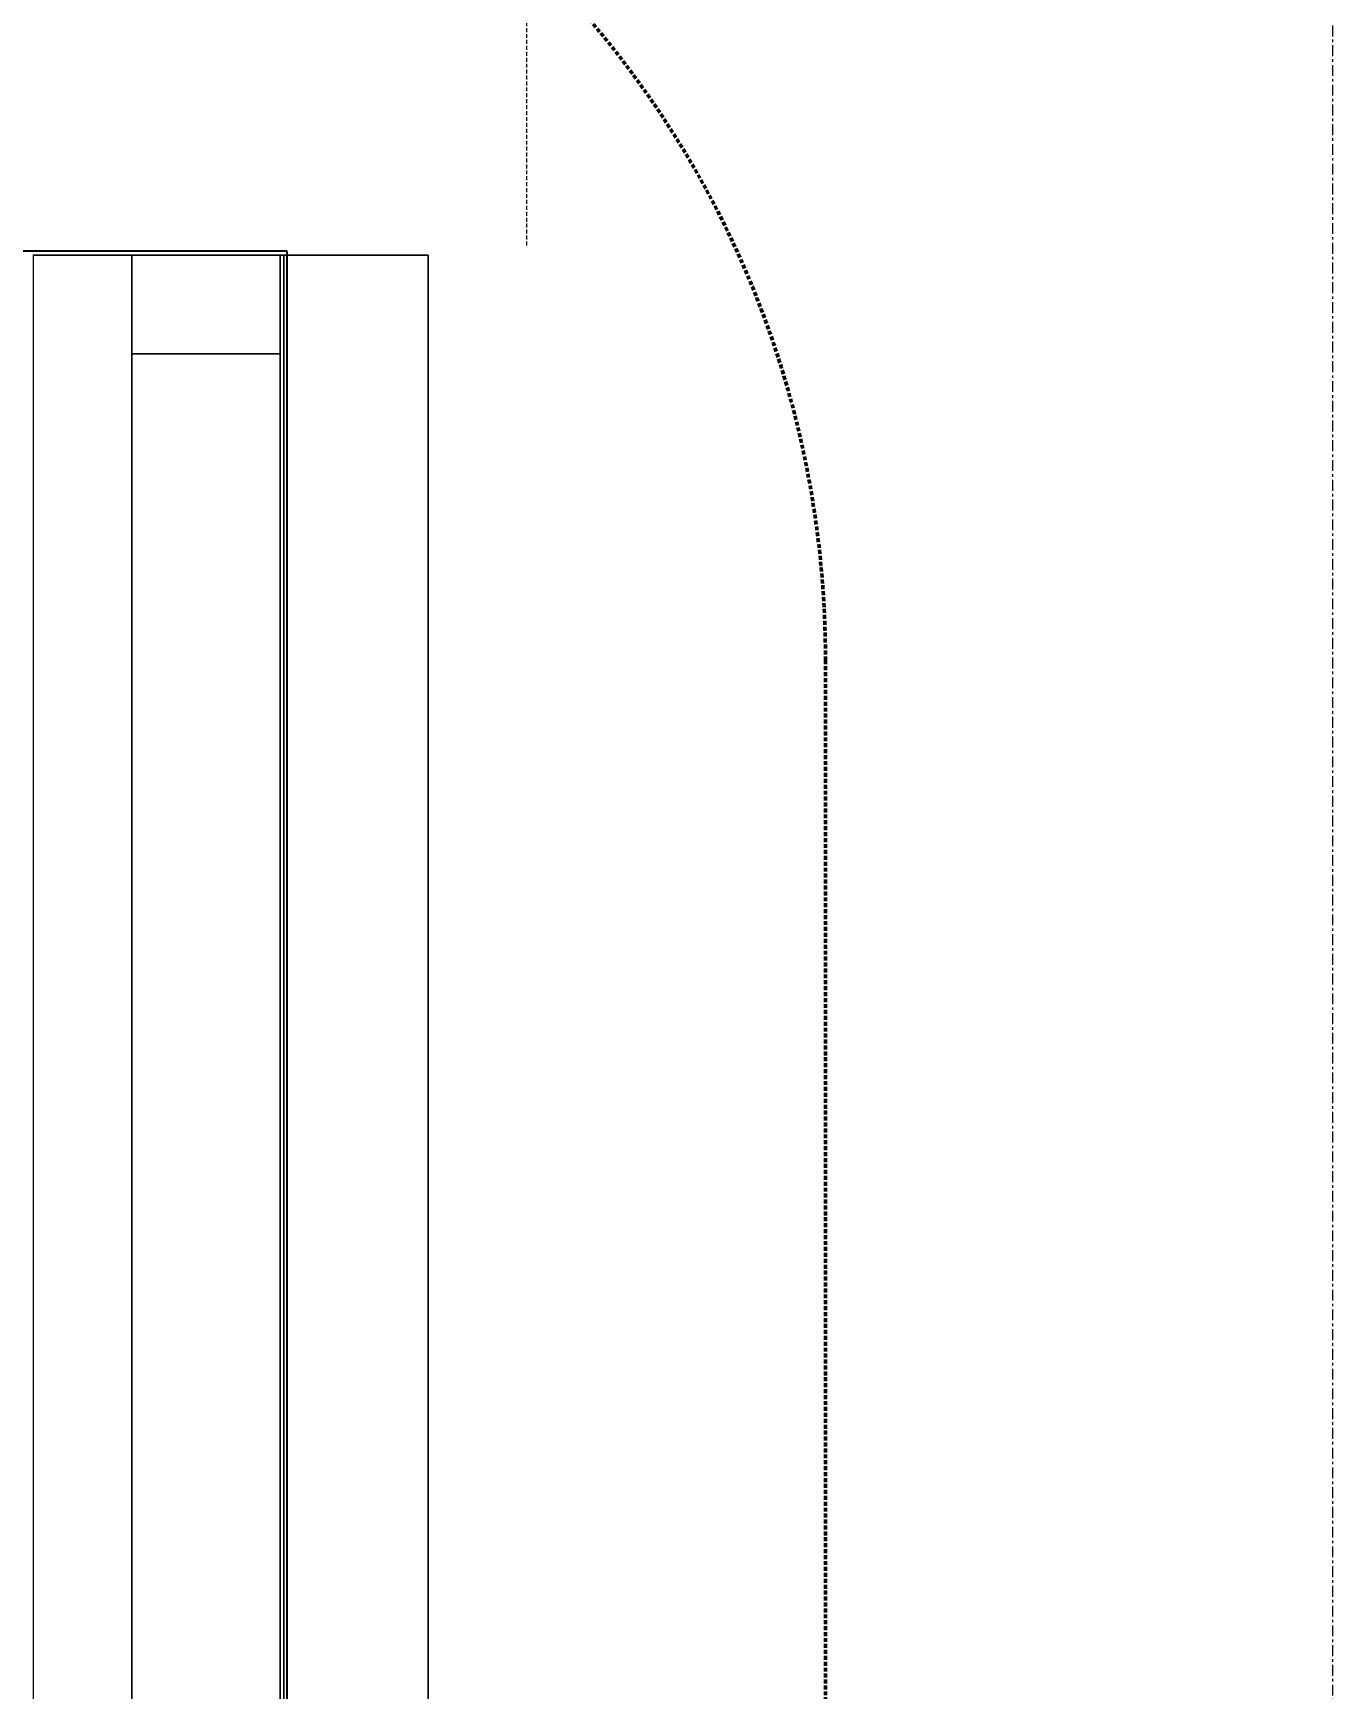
# Model space of a CAD drawing. Header units: millimetres. Extents: x -153298 to 620751, y -313239 to 250031.
# Drawn here: x 11819 to 12477, y -297846 to -297007 of the extents above; entities that cross this region are included whole.
import ezdxf

# ---------------------------------------------------------------- set-up
doc = ezdxf.new("R2010")
doc.units = ezdxf.units.MM
doc.linetypes.add('DPA_Grid _ Level 100', pattern=[10, 5.5, -1.6, 1.3, -1.6])
doc.linetypes.add('DPA_Hidden 50', pattern=[3, 2, -1])
for name, color, linetype, lineweight in [('A-ANNO-DIMS', 7, 'Continuous', 9), ('A-DETL', 7, 'Continuous', 70), ('A-DETL-GENF', 7, 'Continuous', 35), ('A-GENM', 7, 'Continuous', 9), ('A-GLAZ-CURT', 7, 'Continuous', 9), ('S-GRID', 7, 'Continuous', 0)]:
    doc.layers.add(name, color=color, linetype=linetype, lineweight=lineweight)
doc.styles.add('Arial_2', font='arial.ttf', dxfattribs={"height": 3})
doc.dimstyles.new('DPA-DIM-3_0_C-T', dxfattribs={"dimscale": 304.8, "dimtxt": 306.07782, "dimasz": 0.492126, "dimexe": 0.656168, "dimexo": 0.0625, "dimgap": 0.164042, "dimtad": 0, "dimjust": 2, "dimdec": 0, "dimzin": 0, "dimdsep": 46, "dimtxsty": 'Arial_2', "dimblk1": 'DOTBLANK', "dimblk2": 'OBLIQUE', "dimsah": 1, "dimcen": 0.09, "dimdle": 0.656168, "dimclrd": 7, "dimclre": 7, "dimclrt": 7, "dimadec": 8, "dimazin": 0, "dimtfac": 1, "dimtdec": 4, "dimtix": 1, "dimtmove": 2, "dimatfit": 3, "dimfxl": 1.312336, "dimfxlon": 1, "dimtvp": 1, "dimtolj": 1, "dimtzin": 0, "dimarcsym": 2})

# ---------------------------------------------------------------- blocks, each defined once
blk = doc.blocks.new('DPA_CP_Entrance Louver Grill Vertical Z - Louver Grill Vertical Z-18397728-2140-01 ENTRANCE 1 ELEVATION 2')
at = {"layer": 'A-GLAZ-CURT', "color": 7}
for p, q in [((-12802.02, 113945.12), (-12852.02, 113945.12)), ((-12852.02, 113945.12), (-12802.02, 113945.12)), ((-12802.02, 113945.12), (-12852.02, 113945.12)), ((-12852.02, 113945.12), (-12802.02, 113945.12)), ((-12852.02, 113945.12), (-12852.02, 105550)), ((-12852.02, 113945.12), (-12852.02, 105550)), ((-12852.02, 113945.12), (-12852.02, 105550)), ((-12852.02, 113945.12), (-12852.02, 105550)), ((-12802.02, 105550), (-12802.02, 113945.12)), ((-12802.02, 113945.12), (-12802.02, 105550)), ((-12802.02, 105550), (-12802.02, 113945.12)), ((-12802.02, 113945.12), (-12802.02, 105550)), ((-12727.02, 113945.12), (-12802.02, 113945.12)), ((-12802.02, 113945.12), (-12802.02, 113895.12)), ((-12802.02, 113895.12), (-12802.02, 113945.12)), ((-12802.02, 113945.12), (-12727.02, 113945.12)), ((-12727.02, 113945.12), (-12725.02, 113945.12)), ((-12652.02, 113945.12), (-12727.02, 113945.12)), ((-12727.02, 105555), (-12727.02, 113945.12)), ((-12727.02, 113945.12), (-12727.02, 105555)), ((-12727.02, 113945.12), (-12652.02, 113945.12)), ((-12725.02, 113945.12), (-12727.02, 113945.12)), ((-12727.02, 105555), (-12727.02, 113945.12)), ((-12727.02, 113945.12), (-12727.02, 105555)), ((-12727.02, 113895.12), (-12727.02, 113945.12)), ((-12727.02, 113945.12), (-12727.02, 113895.12)), ((-12725.02, 113945.12), (-12652.02, 113945.12)), ((-12652.02, 113945.12), (-12725.02, 113945.12)), ((-12652.02, 105555), (-12652.02, 113945.12)), ((-12652.02, 105555), (-12652.02, 113945.12)), ((-12652.02, 113945.12), (-12652.02, 105555)), ((-12652.02, 113945.12), (-12652.02, 105555)), ((-12802.02, 113895.12), (-12727.02, 113895.12)), ((-12727.02, 113895.12), (-12802.02, 113895.12))]:
    blk.add_line(p, q, dxfattribs=at)
blk = doc.blocks.new('DPA_CP_Entrance Louver Grill Vertical Z - Louver Grill Vertical Z-V436-2140-01 ENTRANCE 1 ELEVATION 2')
at = {"layer": 'A-GLAZ-CURT', "color": 7}
for p, q in [((-12802.02, 113945.12), (-12852.02, 113945.12)), ((-12852.02, 113945.12), (-12802.02, 113945.12)), ((-12802.02, 113945.12), (-12852.02, 113945.12)), ((-12852.02, 113945.12), (-12802.02, 113945.12)), ((-12852.02, 113945.12), (-12852.02, 105550)), ((-12852.02, 113945.12), (-12852.02, 105550)), ((-12852.02, 113945.12), (-12852.02, 105550)), ((-12852.02, 113945.12), (-12852.02, 105550)), ((-12802.02, 105550), (-12802.02, 113945.12)), ((-12802.02, 113945.12), (-12802.02, 105550)), ((-12802.02, 105550), (-12802.02, 113945.12)), ((-12802.02, 113945.12), (-12802.02, 105550)), ((-12727.02, 113945.12), (-12802.02, 113945.12)), ((-12802.02, 113945.12), (-12802.02, 113895.12)), ((-12802.02, 113895.12), (-12802.02, 113945.12)), ((-12802.02, 113945.12), (-12727.02, 113945.12)), ((-12727.02, 113945.12), (-12725.02, 113945.12)), ((-12652.02, 113945.12), (-12727.02, 113945.12)), ((-12727.02, 105550), (-12727.02, 113945.12)), ((-12727.02, 113945.12), (-12727.02, 105550)), ((-12727.02, 113945.12), (-12652.02, 113945.12)), ((-12725.02, 113945.12), (-12727.02, 113945.12)), ((-12727.02, 105550), (-12727.02, 113945.12)), ((-12727.02, 113945.12), (-12727.02, 105550)), ((-12727.02, 113895.12), (-12727.02, 113945.12)), ((-12727.02, 113945.12), (-12727.02, 113895.12)), ((-12725.02, 113945.12), (-12652.02, 113945.12)), ((-12652.02, 113945.12), (-12725.02, 113945.12)), ((-12652.02, 105550), (-12652.02, 113945.12)), ((-12652.02, 105550), (-12652.02, 113945.12)), ((-12652.02, 113945.12), (-12652.02, 105550)), ((-12652.02, 113945.12), (-12652.02, 105550)), ((-12802.02, 113895.12), (-12727.02, 113895.12)), ((-12727.02, 113895.12), (-12802.02, 113895.12))]:
    blk.add_line(p, q, dxfattribs=at)
blk = doc.blocks.new('DPA_CP_Entrance Louver Grill Vertical Z - Louver Grill Vertical Z-V437-2140-01 ENTRANCE 1 ELEVATION 2')
at = {"layer": 'A-GLAZ-CURT', "color": 7}
for p, q in [((-12802.02, 113945.12), (-12852.02, 113945.12)), ((-12852.02, 113945.12), (-12802.02, 113945.12)), ((-12802.02, 113945.12), (-12852.02, 113945.12)), ((-12852.02, 113945.12), (-12802.02, 113945.12)), ((-12852.02, 113945.12), (-12852.02, 105550)), ((-12852.02, 113945.12), (-12852.02, 105550)), ((-12852.02, 113945.12), (-12852.02, 105550)), ((-12852.02, 113945.12), (-12852.02, 105550)), ((-12802.02, 105550), (-12802.02, 113945.12)), ((-12802.02, 113945.12), (-12802.02, 105550)), ((-12802.02, 105550), (-12802.02, 113945.12)), ((-12802.02, 113945.12), (-12802.02, 105550)), ((-12727.02, 113945.12), (-12802.02, 113945.12)), ((-12802.02, 113945.12), (-12802.02, 113895.12)), ((-12802.02, 113895.12), (-12802.02, 113945.12)), ((-12802.02, 113945.12), (-12727.02, 113945.12)), ((-12727.02, 113945.12), (-12725.02, 113945.12)), ((-12652.02, 113945.12), (-12727.02, 113945.12)), ((-12727.02, 105550), (-12727.02, 113945.12)), ((-12727.02, 113945.12), (-12727.02, 105550)), ((-12727.02, 113945.12), (-12652.02, 113945.12)), ((-12725.02, 113945.12), (-12727.02, 113945.12)), ((-12727.02, 105550), (-12727.02, 113945.12)), ((-12727.02, 113945.12), (-12727.02, 105550)), ((-12727.02, 113895.12), (-12727.02, 113945.12)), ((-12727.02, 113945.12), (-12727.02, 113895.12)), ((-12725.02, 113945.12), (-12652.02, 113945.12)), ((-12652.02, 113945.12), (-12725.02, 113945.12)), ((-12652.02, 105550), (-12652.02, 113945.12)), ((-12652.02, 105550), (-12652.02, 113945.12)), ((-12652.02, 113945.12), (-12652.02, 105555)), ((-12652.02, 113945.12), (-12652.02, 105555)), ((-12802.02, 113895.12), (-12727.02, 113895.12)), ((-12727.02, 113895.12), (-12802.02, 113895.12))]:
    blk.add_line(p, q, dxfattribs=at)
blk = doc.blocks.new('DPA_CP_Entrance Louver Grill Vertical Z - Louver Grill Vertical Z-V438-2140-01 ENTRANCE 1 ELEVATION 2')
at = {"layer": 'A-GLAZ-CURT', "color": 7}
for p, q in [((-12802.02, 113945.12), (-12852.02, 113945.12)), ((-12852.02, 113945.12), (-12802.02, 113945.12)), ((-12802.02, 113945.12), (-12852.02, 113945.12)), ((-12852.02, 113945.12), (-12802.02, 113945.12)), ((-12852.02, 113945.12), (-12852.02, 105550)), ((-12852.02, 113945.12), (-12852.02, 105550)), ((-12852.02, 113945.12), (-12852.02, 105550)), ((-12852.02, 113945.12), (-12852.02, 105550)), ((-12802.02, 105550), (-12802.02, 113945.12)), ((-12802.02, 113945.12), (-12802.02, 105550)), ((-12802.02, 105550), (-12802.02, 113945.12)), ((-12802.02, 113945.12), (-12802.02, 105550)), ((-12727.02, 113945.12), (-12802.02, 113945.12)), ((-12802.02, 113945.12), (-12802.02, 113895.12)), ((-12802.02, 113895.12), (-12802.02, 113945.12)), ((-12802.02, 113945.12), (-12727.02, 113945.12)), ((-12727.02, 113945.12), (-12725.02, 113945.12)), ((-12652.02, 113945.12), (-12727.02, 113945.12)), ((-12727.02, 105550), (-12727.02, 113945.12)), ((-12727.02, 113945.12), (-12727.02, 105555)), ((-12727.02, 113945.12), (-12652.02, 113945.12)), ((-12725.02, 113945.12), (-12727.02, 113945.12)), ((-12727.02, 105555), (-12727.02, 113945.12)), ((-12727.02, 113945.12), (-12727.02, 105555)), ((-12727.02, 113895.12), (-12727.02, 113945.12)), ((-12727.02, 113945.12), (-12727.02, 113895.12)), ((-12725.02, 113945.12), (-12652.02, 113945.12)), ((-12652.02, 113945.12), (-12725.02, 113945.12)), ((-12652.02, 105555), (-12652.02, 113945.12)), ((-12652.02, 105555), (-12652.02, 113945.12)), ((-12652.02, 113945.12), (-12652.02, 105555)), ((-12652.02, 113945.12), (-12652.02, 105555)), ((-12802.02, 113895.12), (-12727.02, 113895.12)), ((-12727.02, 113895.12), (-12802.02, 113895.12))]:
    blk.add_line(p, q, dxfattribs=at)
blk = doc.blocks.new('DPA_CP_Entrance Louver Grill Vertical Z - Louver Grill Vertical Z-V475-2140-01 ENTRANCE 1 ELEVATION 2')
at = {"layer": 'A-GLAZ-CURT', "color": 7}
for p, q in [((-12802.02, 113945.12), (-12852.02, 113945.12)), ((-12852.02, 113945.12), (-12802.02, 113945.12)), ((-12802.02, 113945.12), (-12852.02, 113945.12)), ((-12852.02, 113945.12), (-12802.02, 113945.12)), ((-12852.02, 113945.12), (-12852.02, 105550)), ((-12852.02, 113945.12), (-12852.02, 105550)), ((-12852.02, 113945.12), (-12852.02, 105550)), ((-12852.02, 113945.12), (-12852.02, 105550)), ((-12802.02, 105550), (-12802.02, 113945.12)), ((-12802.02, 113945.12), (-12802.02, 105550)), ((-12802.02, 105550), (-12802.02, 113945.12)), ((-12802.02, 113945.12), (-12802.02, 105550)), ((-12727.02, 113945.12), (-12802.02, 113945.12)), ((-12802.02, 113945.12), (-12802.02, 113895.12)), ((-12802.02, 113895.12), (-12802.02, 113945.12)), ((-12802.02, 113945.12), (-12727.02, 113945.12)), ((-12727.02, 113945.12), (-12725.02, 113945.12)), ((-12652.02, 113945.12), (-12727.02, 113945.12)), ((-12727.02, 105550), (-12727.02, 113945.12)), ((-12727.02, 113945.12), (-12727.02, 105550)), ((-12727.02, 113945.12), (-12652.02, 113945.12)), ((-12725.02, 113945.12), (-12727.02, 113945.12)), ((-12727.02, 105550), (-12727.02, 113945.12)), ((-12727.02, 113945.12), (-12727.02, 105550)), ((-12727.02, 113895.12), (-12727.02, 113945.12)), ((-12727.02, 113945.12), (-12727.02, 113895.12)), ((-12725.02, 113945.12), (-12652.02, 113945.12)), ((-12725.02, 105550), (-12725.02, 113945.12)), ((-12725.02, 105550), (-12725.02, 113945.12)), ((-12652.02, 113945.12), (-12725.02, 113945.12)), ((-12652.02, 105550), (-12652.02, 113945.12)), ((-12652.02, 105550), (-12652.02, 113945.12)), ((-12652.02, 113945.12), (-12652.02, 105550)), ((-12652.02, 113945.12), (-12652.02, 105550)), ((-12802.02, 113895.12), (-12727.02, 113895.12)), ((-12727.02, 113895.12), (-12802.02, 113895.12))]:
    blk.add_line(p, q, dxfattribs=at)
blk = doc.blocks.new('GM_Louver Grill Vertical Z - Z Profile-18364008-2140-01 ENTRANCE 1 ELEVATION 2')
at = {"layer": 'A-GENM', "color": 7}
for p, q in [((-12727.02, 113945.12), (-12725.02, 113945.12)), ((-12654.02, 113945.12), (-12727.02, 113945.12)), ((-12727.02, 105555), (-12727.02, 113945.12)), ((-12727.02, 113945.12), (-12727.02, 105555)), ((-12725.02, 113945.12), (-12652.02, 113945.12)), ((-12652.02, 113945.12), (-12654.02, 113945.12)), ((-12652.02, 113945.12), (-12652.02, 105555)), ((-12652.02, 113945.12), (-12652.02, 105555)), ((-12652.02, 105555), (-12652.02, 113945.12))]:
    blk.add_line(p, q, dxfattribs=at)
blk = doc.blocks.new('GM_Louver Grill Vertical Z - Z Profile-V476-2140-01 ENTRANCE 1 ELEVATION 2')
at = {"layer": 'A-GENM', "color": 7}
for p, q in [((-12727.02, 113945.12), (-12725.02, 113945.12)), ((-12654.02, 113945.12), (-12727.02, 113945.12)), ((-12727.02, 105550), (-12727.02, 113945.12)), ((-12727.02, 113945.12), (-12727.02, 105550)), ((-12725.02, 113945.12), (-12652.02, 113945.12)), ((-12652.02, 113945.12), (-12654.02, 113945.12)), ((-12652.02, 113945.12), (-12652.02, 105550)), ((-12652.02, 113945.12), (-12652.02, 105550)), ((-12652.02, 105550), (-12652.02, 113945.12))]:
    blk.add_line(p, q, dxfattribs=at)
blk = doc.blocks.new('GM_Louver Grill Vertical Z - Z Profile-V477-2140-01 ENTRANCE 1 ELEVATION 2')
at = {"layer": 'A-GENM', "color": 7}
for p, q in [((-12727.02, 113945.12), (-12725.02, 113945.12)), ((-12654.02, 113945.12), (-12727.02, 113945.12)), ((-12727.02, 105550), (-12727.02, 113945.12)), ((-12727.02, 113945.12), (-12727.02, 105550)), ((-12725.02, 113945.12), (-12652.02, 113945.12)), ((-12652.02, 113945.12), (-12654.02, 113945.12)), ((-12652.02, 113945.12), (-12652.02, 105555)), ((-12652.02, 113945.12), (-12652.02, 105555)), ((-12652.02, 105555), (-12652.02, 113945.12))]:
    blk.add_line(p, q, dxfattribs=at)
blk = doc.blocks.new('GM_Louver Grill Vertical Z - Z Profile-V479-2140-01 ENTRANCE 1 ELEVATION 2')
at = {"layer": 'A-GENM', "color": 7}
for p, q in [((-12727.02, 113945.12), (-12725.02, 113945.12)), ((-12654.02, 113945.12), (-12727.02, 113945.12)), ((-12727.02, 105550), (-12727.02, 113945.12)), ((-12727.02, 113945.12), (-12727.02, 105550)), ((-12725.02, 113945.12), (-12652.02, 113945.12)), ((-12725.02, 105550), (-12725.02, 113945.12)), ((-12725.02, 113945.12), (-12725.02, 105550)), ((-12652.02, 113945.12), (-12654.02, 113945.12)), ((-12652.02, 113945.12), (-12652.02, 105550)), ((-12652.02, 113945.12), (-12652.02, 105550)), ((-12652.02, 105550), (-12652.02, 113945.12))]:
    blk.add_line(p, q, dxfattribs=at)
blk = doc.blocks.new('CP_Facade_FeaturePanel - FeaturePanel-V482-2140-01 ENTRANCE 1 ELEVATION 2')
at = {"layer": 'A-GLAZ-CURT', "color": 7}
for p, q in [((-12802.02, 112800), (-12802.02, 113649.93)), ((-12802.02, 113649.93), (-12802.02, 112800)), ((-12802.02, 113565), (-12802.02, 113590)), ((-12802.02, 113590), (-12802.02, 113495.55)), ((-12802.02, 113495.55), (-12802.02, 113590)), ((-12802.02, 113590), (-12802.02, 113565)), ((-12802.02, 113543.09), (-12802.02, 113577.4)), ((-12802.02, 113577.4), (-12802.02, 113543.09)), ((-12802.02, 113436.95), (-12802.02, 113565)), ((-12802.02, 113565), (-12802.02, 113436.95)), ((-12802.02, 113253.85), (-12802.02, 113555)), ((-12802.02, 113555), (-12802.02, 113307.68)), ((-12802.02, 113307.68), (-12802.02, 113555)), ((-12802.02, 113555), (-12802.02, 113253.85)), ((-12802.02, 113457.14), (-12802.02, 113543.04)), ((-12802.02, 113543.04), (-12802.02, 113457.14)), ((-12802.02, 113494.5), (-12802.02, 113436.95)), ((-12802.02, 113436.95), (-12802.02, 113494.5)), ((-12802.02, 113370.52), (-12802.02, 113457.14)), ((-12802.02, 113457.14), (-12802.02, 113370.52)), ((-12802.02, 113370.52), (-12802.02, 113305.66)), ((-12802.02, 113305.66), (-12802.02, 113370.52)), ((-12802.02, 113307.68), (-12802.02, 113253.85)), ((-12802.02, 113253.85), (-12802.02, 113307.68)), ((-12802.02, 112947.72), (-12802.02, 113222.37)), ((-12802.02, 113222.37), (-12802.02, 112947.72)), ((-12802.02, 113213.66), (-12802.02, 113222.33)), ((-12802.02, 113222.33), (-12802.02, 113025)), ((-12802.02, 113025), (-12802.02, 113222.33)), ((-12802.02, 113222.33), (-12802.02, 113213.66)), ((-12802.02, 113222.13), (-12802.02, 113209.55)), ((-12802.02, 113209.55), (-12802.02, 113222.13))]:
    blk.add_line(p, q, dxfattribs=at)
blk = doc.blocks.new('DPA_AN_Callout - DPA_AN_Callout-15497441-2140-01 ENTRANCE 1 ELEVATION 2')
at = {"layer": 'A-DETL-GENF', "color": 7, "linetype": 'DPA_Hidden 50', "lineweight": 50}
blk.add_line((-12450.89, 113739.94), (-12450.89, 105382.91), dxfattribs=at)
blk.add_arc((-12950.89, 113739.94), 500, 0, 90, dxfattribs=at)
blk = doc.blocks.new('*D4143')
at = {"layer": 'DEFPOINTS', "color": 7, "transparency": 16777216}
for p in [(12477.15, -291928.55), (12477.15, -300359.48), (12477.15, -300359.48)]:
    blk.add_point(p, dxfattribs=at)
blk = doc.blocks.new('_DotBlank')
at = {"color": 7, "linetype": 'ByBlock', "lineweight": -2}
blk.add_line((-0.5, 0), (-1, 0), dxfattribs=at)
blk.add_circle((0, 0), 0.5, dxfattribs=at)
blk = doc.blocks.new('_None')
blk = doc.blocks.new('_Oblique')
at = {"color": 7, "linetype": 'ByBlock', "lineweight": -2}
blk.add_line((-0.5, -0.5), (0.5, 0.5), dxfattribs=at)

msp = doc.modelspace()

# ---------------------------------------------------------------- linework, layer by layer
at = {"color": 7}
msp.add_lwpolyline([(11947.7281, -297117.5653), (8497.1524, -297117.5653), (8497.1524, -305514.7103), (11947.7281, -305514.7103)], close=True, dxfattribs=at)
at = {"layer": 'A-DETL', "color": 7, "linetype": 'DPA_Hidden 50', "lineweight": 9}
msp.add_line((12069.1524, -297114.7103), (12069.1524, -292114.7103), dxfattribs=at)
at = {"layer": 'S-GRID', "color": 7, "linetype": 'DPA_Grid _ Level 100'}
msp.add_line((12477.1524, -312338.9018), (12477.1524, -291368.6646), dxfattribs=at)

# ---------------------------------------------------------------- block references
at = {"layer": 'A-DETL-GENF', "color": 7}
msp.add_blockref('DPA_AN_Callout - DPA_AN_Callout-15497441-2140-01 ENTRANCE 1 ELEVATION 2', (24671.1729, -411064.7103), dxfattribs=at)
at = {"layer": 'A-GENM', "color": 7}
for name in ['GM_Louver Grill Vertical Z - Z Profile-18364008-2140-01 ENTRANCE 1 ELEVATION 2', 'GM_Louver Grill Vertical Z - Z Profile-18364008-2140-01 ENTRANCE 1 ELEVATION 2', 'GM_Louver Grill Vertical Z - Z Profile-18364008-2140-01 ENTRANCE 1 ELEVATION 2', 'GM_Louver Grill Vertical Z - Z Profile-18364008-2140-01 ENTRANCE 1 ELEVATION 2', 'GM_Louver Grill Vertical Z - Z Profile-18364008-2140-01 ENTRANCE 1 ELEVATION 2', 'GM_Louver Grill Vertical Z - Z Profile-18364008-2140-01 ENTRANCE 1 ELEVATION 2', 'GM_Louver Grill Vertical Z - Z Profile-18364008-2140-01 ENTRANCE 1 ELEVATION 2', 'GM_Louver Grill Vertical Z - Z Profile-18364008-2140-01 ENTRANCE 1 ELEVATION 2', 'GM_Louver Grill Vertical Z - Z Profile-18364008-2140-01 ENTRANCE 1 ELEVATION 2', 'GM_Louver Grill Vertical Z - Z Profile-18364008-2140-01 ENTRANCE 1 ELEVATION 2', 'GM_Louver Grill Vertical Z - Z Profile-18364008-2140-01 ENTRANCE 1 ELEVATION 2', 'GM_Louver Grill Vertical Z - Z Profile-18364008-2140-01 ENTRANCE 1 ELEVATION 2', 'GM_Louver Grill Vertical Z - Z Profile-18364008-2140-01 ENTRANCE 1 ELEVATION 2', 'GM_Louver Grill Vertical Z - Z Profile-18364008-2140-01 ENTRANCE 1 ELEVATION 2', 'GM_Louver Grill Vertical Z - Z Profile-18364008-2140-01 ENTRANCE 1 ELEVATION 2', 'GM_Louver Grill Vertical Z - Z Profile-18364008-2140-01 ENTRANCE 1 ELEVATION 2', 'GM_Louver Grill Vertical Z - Z Profile-18364008-2140-01 ENTRANCE 1 ELEVATION 2', 'GM_Louver Grill Vertical Z - Z Profile-18364008-2140-01 ENTRANCE 1 ELEVATION 2', 'GM_Louver Grill Vertical Z - Z Profile-V476-2140-01 ENTRANCE 1 ELEVATION 2', 'GM_Louver Grill Vertical Z - Z Profile-V476-2140-01 ENTRANCE 1 ELEVATION 2', 'GM_Louver Grill Vertical Z - Z Profile-V476-2140-01 ENTRANCE 1 ELEVATION 2', 'GM_Louver Grill Vertical Z - Z Profile-V476-2140-01 ENTRANCE 1 ELEVATION 2', 'GM_Louver Grill Vertical Z - Z Profile-V476-2140-01 ENTRANCE 1 ELEVATION 2', 'GM_Louver Grill Vertical Z - Z Profile-V476-2140-01 ENTRANCE 1 ELEVATION 2', 'GM_Louver Grill Vertical Z - Z Profile-V476-2140-01 ENTRANCE 1 ELEVATION 2', 'GM_Louver Grill Vertical Z - Z Profile-V476-2140-01 ENTRANCE 1 ELEVATION 2', 'GM_Louver Grill Vertical Z - Z Profile-V476-2140-01 ENTRANCE 1 ELEVATION 2', 'GM_Louver Grill Vertical Z - Z Profile-V476-2140-01 ENTRANCE 1 ELEVATION 2', 'GM_Louver Grill Vertical Z - Z Profile-V476-2140-01 ENTRANCE 1 ELEVATION 2', 'GM_Louver Grill Vertical Z - Z Profile-V476-2140-01 ENTRANCE 1 ELEVATION 2', 'GM_Louver Grill Vertical Z - Z Profile-V476-2140-01 ENTRANCE 1 ELEVATION 2', 'GM_Louver Grill Vertical Z - Z Profile-V476-2140-01 ENTRANCE 1 ELEVATION 2', 'GM_Louver Grill Vertical Z - Z Profile-V476-2140-01 ENTRANCE 1 ELEVATION 2', 'GM_Louver Grill Vertical Z - Z Profile-V476-2140-01 ENTRANCE 1 ELEVATION 2', 'GM_Louver Grill Vertical Z - Z Profile-V476-2140-01 ENTRANCE 1 ELEVATION 2', 'GM_Louver Grill Vertical Z - Z Profile-V476-2140-01 ENTRANCE 1 ELEVATION 2', 'GM_Louver Grill Vertical Z - Z Profile-V476-2140-01 ENTRANCE 1 ELEVATION 2', 'GM_Louver Grill Vertical Z - Z Profile-V476-2140-01 ENTRANCE 1 ELEVATION 2', 'GM_Louver Grill Vertical Z - Z Profile-V476-2140-01 ENTRANCE 1 ELEVATION 2', 'GM_Louver Grill Vertical Z - Z Profile-V476-2140-01 ENTRANCE 1 ELEVATION 2', 'GM_Louver Grill Vertical Z - Z Profile-V476-2140-01 ENTRANCE 1 ELEVATION 2', 'GM_Louver Grill Vertical Z - Z Profile-V476-2140-01 ENTRANCE 1 ELEVATION 2', 'GM_Louver Grill Vertical Z - Z Profile-V476-2140-01 ENTRANCE 1 ELEVATION 2', 'GM_Louver Grill Vertical Z - Z Profile-V476-2140-01 ENTRANCE 1 ELEVATION 2', 'GM_Louver Grill Vertical Z - Z Profile-V476-2140-01 ENTRANCE 1 ELEVATION 2', 'GM_Louver Grill Vertical Z - Z Profile-V476-2140-01 ENTRANCE 1 ELEVATION 2', 'GM_Louver Grill Vertical Z - Z Profile-V476-2140-01 ENTRANCE 1 ELEVATION 2', 'GM_Louver Grill Vertical Z - Z Profile-V476-2140-01 ENTRANCE 1 ELEVATION 2', 'GM_Louver Grill Vertical Z - Z Profile-V476-2140-01 ENTRANCE 1 ELEVATION 2', 'GM_Louver Grill Vertical Z - Z Profile-V476-2140-01 ENTRANCE 1 ELEVATION 2', 'GM_Louver Grill Vertical Z - Z Profile-V476-2140-01 ENTRANCE 1 ELEVATION 2', 'GM_Louver Grill Vertical Z - Z Profile-V476-2140-01 ENTRANCE 1 ELEVATION 2', 'GM_Louver Grill Vertical Z - Z Profile-V476-2140-01 ENTRANCE 1 ELEVATION 2', 'GM_Louver Grill Vertical Z - Z Profile-V476-2140-01 ENTRANCE 1 ELEVATION 2', 'GM_Louver Grill Vertical Z - Z Profile-V476-2140-01 ENTRANCE 1 ELEVATION 2', 'GM_Louver Grill Vertical Z - Z Profile-V476-2140-01 ENTRANCE 1 ELEVATION 2', 'GM_Louver Grill Vertical Z - Z Profile-V476-2140-01 ENTRANCE 1 ELEVATION 2', 'GM_Louver Grill Vertical Z - Z Profile-V476-2140-01 ENTRANCE 1 ELEVATION 2', 'GM_Louver Grill Vertical Z - Z Profile-V476-2140-01 ENTRANCE 1 ELEVATION 2', 'GM_Louver Grill Vertical Z - Z Profile-V476-2140-01 ENTRANCE 1 ELEVATION 2', 'GM_Louver Grill Vertical Z - Z Profile-V476-2140-01 ENTRANCE 1 ELEVATION 2', 'GM_Louver Grill Vertical Z - Z Profile-V476-2140-01 ENTRANCE 1 ELEVATION 2', 'GM_Louver Grill Vertical Z - Z Profile-V476-2140-01 ENTRANCE 1 ELEVATION 2', 'GM_Louver Grill Vertical Z - Z Profile-V476-2140-01 ENTRANCE 1 ELEVATION 2', 'GM_Louver Grill Vertical Z - Z Profile-V476-2140-01 ENTRANCE 1 ELEVATION 2', 'GM_Louver Grill Vertical Z - Z Profile-V476-2140-01 ENTRANCE 1 ELEVATION 2', 'GM_Louver Grill Vertical Z - Z Profile-V476-2140-01 ENTRANCE 1 ELEVATION 2', 'GM_Louver Grill Vertical Z - Z Profile-V476-2140-01 ENTRANCE 1 ELEVATION 2', 'GM_Louver Grill Vertical Z - Z Profile-V476-2140-01 ENTRANCE 1 ELEVATION 2', 'GM_Louver Grill Vertical Z - Z Profile-V476-2140-01 ENTRANCE 1 ELEVATION 2', 'GM_Louver Grill Vertical Z - Z Profile-V476-2140-01 ENTRANCE 1 ELEVATION 2', 'GM_Louver Grill Vertical Z - Z Profile-V476-2140-01 ENTRANCE 1 ELEVATION 2', 'GM_Louver Grill Vertical Z - Z Profile-V476-2140-01 ENTRANCE 1 ELEVATION 2', 'GM_Louver Grill Vertical Z - Z Profile-V476-2140-01 ENTRANCE 1 ELEVATION 2', 'GM_Louver Grill Vertical Z - Z Profile-V476-2140-01 ENTRANCE 1 ELEVATION 2', 'GM_Louver Grill Vertical Z - Z Profile-V476-2140-01 ENTRANCE 1 ELEVATION 2', 'GM_Louver Grill Vertical Z - Z Profile-V476-2140-01 ENTRANCE 1 ELEVATION 2', 'GM_Louver Grill Vertical Z - Z Profile-V476-2140-01 ENTRANCE 1 ELEVATION 2', 'GM_Louver Grill Vertical Z - Z Profile-V476-2140-01 ENTRANCE 1 ELEVATION 2', 'GM_Louver Grill Vertical Z - Z Profile-V476-2140-01 ENTRANCE 1 ELEVATION 2', 'GM_Louver Grill Vertical Z - Z Profile-V476-2140-01 ENTRANCE 1 ELEVATION 2', 'GM_Louver Grill Vertical Z - Z Profile-V476-2140-01 ENTRANCE 1 ELEVATION 2', 'GM_Louver Grill Vertical Z - Z Profile-V476-2140-01 ENTRANCE 1 ELEVATION 2', 'GM_Louver Grill Vertical Z - Z Profile-V476-2140-01 ENTRANCE 1 ELEVATION 2', 'GM_Louver Grill Vertical Z - Z Profile-V476-2140-01 ENTRANCE 1 ELEVATION 2', 'GM_Louver Grill Vertical Z - Z Profile-V476-2140-01 ENTRANCE 1 ELEVATION 2', 'GM_Louver Grill Vertical Z - Z Profile-V476-2140-01 ENTRANCE 1 ELEVATION 2', 'GM_Louver Grill Vertical Z - Z Profile-V476-2140-01 ENTRANCE 1 ELEVATION 2', 'GM_Louver Grill Vertical Z - Z Profile-V476-2140-01 ENTRANCE 1 ELEVATION 2', 'GM_Louver Grill Vertical Z - Z Profile-V476-2140-01 ENTRANCE 1 ELEVATION 2', 'GM_Louver Grill Vertical Z - Z Profile-V476-2140-01 ENTRANCE 1 ELEVATION 2', 'GM_Louver Grill Vertical Z - Z Profile-V476-2140-01 ENTRANCE 1 ELEVATION 2', 'GM_Louver Grill Vertical Z - Z Profile-V476-2140-01 ENTRANCE 1 ELEVATION 2', 'GM_Louver Grill Vertical Z - Z Profile-V476-2140-01 ENTRANCE 1 ELEVATION 2', 'GM_Louver Grill Vertical Z - Z Profile-V476-2140-01 ENTRANCE 1 ELEVATION 2', 'GM_Louver Grill Vertical Z - Z Profile-V476-2140-01 ENTRANCE 1 ELEVATION 2', 'GM_Louver Grill Vertical Z - Z Profile-V476-2140-01 ENTRANCE 1 ELEVATION 2', 'GM_Louver Grill Vertical Z - Z Profile-V476-2140-01 ENTRANCE 1 ELEVATION 2', 'GM_Louver Grill Vertical Z - Z Profile-V476-2140-01 ENTRANCE 1 ELEVATION 2', 'GM_Louver Grill Vertical Z - Z Profile-V476-2140-01 ENTRANCE 1 ELEVATION 2', 'GM_Louver Grill Vertical Z - Z Profile-V476-2140-01 ENTRANCE 1 ELEVATION 2', 'GM_Louver Grill Vertical Z - Z Profile-V476-2140-01 ENTRANCE 1 ELEVATION 2', 'GM_Louver Grill Vertical Z - Z Profile-V476-2140-01 ENTRANCE 1 ELEVATION 2', 'GM_Louver Grill Vertical Z - Z Profile-V476-2140-01 ENTRANCE 1 ELEVATION 2', 'GM_Louver Grill Vertical Z - Z Profile-V476-2140-01 ENTRANCE 1 ELEVATION 2', 'GM_Louver Grill Vertical Z - Z Profile-V476-2140-01 ENTRANCE 1 ELEVATION 2', 'GM_Louver Grill Vertical Z - Z Profile-V476-2140-01 ENTRANCE 1 ELEVATION 2', 'GM_Louver Grill Vertical Z - Z Profile-V476-2140-01 ENTRANCE 1 ELEVATION 2', 'GM_Louver Grill Vertical Z - Z Profile-V477-2140-01 ENTRANCE 1 ELEVATION 2', 'GM_Louver Grill Vertical Z - Z Profile-V477-2140-01 ENTRANCE 1 ELEVATION 2', 'GM_Louver Grill Vertical Z - Z Profile-V477-2140-01 ENTRANCE 1 ELEVATION 2', 'GM_Louver Grill Vertical Z - Z Profile-V477-2140-01 ENTRANCE 1 ELEVATION 2', 'GM_Louver Grill Vertical Z - Z Profile-V477-2140-01 ENTRANCE 1 ELEVATION 2', 'GM_Louver Grill Vertical Z - Z Profile-V477-2140-01 ENTRANCE 1 ELEVATION 2', 'GM_Louver Grill Vertical Z - Z Profile-V477-2140-01 ENTRANCE 1 ELEVATION 2', 'GM_Louver Grill Vertical Z - Z Profile-V477-2140-01 ENTRANCE 1 ELEVATION 2', 'GM_Louver Grill Vertical Z - Z Profile-V477-2140-01 ENTRANCE 1 ELEVATION 2', 'GM_Louver Grill Vertical Z - Z Profile-V477-2140-01 ENTRANCE 1 ELEVATION 2', 'GM_Louver Grill Vertical Z - Z Profile-V477-2140-01 ENTRANCE 1 ELEVATION 2', 'GM_Louver Grill Vertical Z - Z Profile-V477-2140-01 ENTRANCE 1 ELEVATION 2', 'GM_Louver Grill Vertical Z - Z Profile-V477-2140-01 ENTRANCE 1 ELEVATION 2', 'GM_Louver Grill Vertical Z - Z Profile-V477-2140-01 ENTRANCE 1 ELEVATION 2', 'GM_Louver Grill Vertical Z - Z Profile-V477-2140-01 ENTRANCE 1 ELEVATION 2', 'GM_Louver Grill Vertical Z - Z Profile-V477-2140-01 ENTRANCE 1 ELEVATION 2', 'GM_Louver Grill Vertical Z - Z Profile-V476-2140-01 ENTRANCE 1 ELEVATION 2', 'GM_Louver Grill Vertical Z - Z Profile-V477-2140-01 ENTRANCE 1 ELEVATION 2', 'GM_Louver Grill Vertical Z - Z Profile-18364008-2140-01 ENTRANCE 1 ELEVATION 2', 'GM_Louver Grill Vertical Z - Z Profile-18364008-2140-01 ENTRANCE 1 ELEVATION 2', 'GM_Louver Grill Vertical Z - Z Profile-18364008-2140-01 ENTRANCE 1 ELEVATION 2', 'GM_Louver Grill Vertical Z - Z Profile-18364008-2140-01 ENTRANCE 1 ELEVATION 2', 'GM_Louver Grill Vertical Z - Z Profile-18364008-2140-01 ENTRANCE 1 ELEVATION 2', 'GM_Louver Grill Vertical Z - Z Profile-18364008-2140-01 ENTRANCE 1 ELEVATION 2', 'GM_Louver Grill Vertical Z - Z Profile-18364008-2140-01 ENTRANCE 1 ELEVATION 2', 'GM_Louver Grill Vertical Z - Z Profile-18364008-2140-01 ENTRANCE 1 ELEVATION 2', 'GM_Louver Grill Vertical Z - Z Profile-18364008-2140-01 ENTRANCE 1 ELEVATION 2', 'GM_Louver Grill Vertical Z - Z Profile-18364008-2140-01 ENTRANCE 1 ELEVATION 2', 'GM_Louver Grill Vertical Z - Z Profile-18364008-2140-01 ENTRANCE 1 ELEVATION 2', 'GM_Louver Grill Vertical Z - Z Profile-18364008-2140-01 ENTRANCE 1 ELEVATION 2', 'GM_Louver Grill Vertical Z - Z Profile-18364008-2140-01 ENTRANCE 1 ELEVATION 2', 'GM_Louver Grill Vertical Z - Z Profile-18364008-2140-01 ENTRANCE 1 ELEVATION 2', 'GM_Louver Grill Vertical Z - Z Profile-18364008-2140-01 ENTRANCE 1 ELEVATION 2', 'GM_Louver Grill Vertical Z - Z Profile-18364008-2140-01 ENTRANCE 1 ELEVATION 2', 'GM_Louver Grill Vertical Z - Z Profile-18364008-2140-01 ENTRANCE 1 ELEVATION 2', 'GM_Louver Grill Vertical Z - Z Profile-18364008-2140-01 ENTRANCE 1 ELEVATION 2', 'GM_Louver Grill Vertical Z - Z Profile-V479-2140-01 ENTRANCE 1 ELEVATION 2', 'GM_Louver Grill Vertical Z - Z Profile-V479-2140-01 ENTRANCE 1 ELEVATION 2', 'GM_Louver Grill Vertical Z - Z Profile-V479-2140-01 ENTRANCE 1 ELEVATION 2', 'GM_Louver Grill Vertical Z - Z Profile-V479-2140-01 ENTRANCE 1 ELEVATION 2', 'GM_Louver Grill Vertical Z - Z Profile-V479-2140-01 ENTRANCE 1 ELEVATION 2', 'GM_Louver Grill Vertical Z - Z Profile-V479-2140-01 ENTRANCE 1 ELEVATION 2', 'GM_Louver Grill Vertical Z - Z Profile-V479-2140-01 ENTRANCE 1 ELEVATION 2', 'GM_Louver Grill Vertical Z - Z Profile-V479-2140-01 ENTRANCE 1 ELEVATION 2', 'GM_Louver Grill Vertical Z - Z Profile-V479-2140-01 ENTRANCE 1 ELEVATION 2', 'GM_Louver Grill Vertical Z - Z Profile-V479-2140-01 ENTRANCE 1 ELEVATION 2', 'GM_Louver Grill Vertical Z - Z Profile-V479-2140-01 ENTRANCE 1 ELEVATION 2', 'GM_Louver Grill Vertical Z - Z Profile-V479-2140-01 ENTRANCE 1 ELEVATION 2', 'GM_Louver Grill Vertical Z - Z Profile-V479-2140-01 ENTRANCE 1 ELEVATION 2', 'GM_Louver Grill Vertical Z - Z Profile-V479-2140-01 ENTRANCE 1 ELEVATION 2', 'GM_Louver Grill Vertical Z - Z Profile-V479-2140-01 ENTRANCE 1 ELEVATION 2', 'GM_Louver Grill Vertical Z - Z Profile-V479-2140-01 ENTRANCE 1 ELEVATION 2', 'GM_Louver Grill Vertical Z - Z Profile-V479-2140-01 ENTRANCE 1 ELEVATION 2', 'GM_Louver Grill Vertical Z - Z Profile-V479-2140-01 ENTRANCE 1 ELEVATION 2']:
    msp.add_blockref(name, (24671.1729, -411064.7103), dxfattribs=at)
at = {"layer": 'A-GLAZ-CURT', "color": 7}
for name in ['DPA_CP_Entrance Louver Grill Vertical Z - Louver Grill Vertical Z-18397728-2140-01 ENTRANCE 1 ELEVATION 2', 'DPA_CP_Entrance Louver Grill Vertical Z - Louver Grill Vertical Z-V436-2140-01 ENTRANCE 1 ELEVATION 2', 'DPA_CP_Entrance Louver Grill Vertical Z - Louver Grill Vertical Z-V436-2140-01 ENTRANCE 1 ELEVATION 2', 'DPA_CP_Entrance Louver Grill Vertical Z - Louver Grill Vertical Z-V436-2140-01 ENTRANCE 1 ELEVATION 2', 'DPA_CP_Entrance Louver Grill Vertical Z - Louver Grill Vertical Z-V436-2140-01 ENTRANCE 1 ELEVATION 2', 'DPA_CP_Entrance Louver Grill Vertical Z - Louver Grill Vertical Z-V436-2140-01 ENTRANCE 1 ELEVATION 2', 'DPA_CP_Entrance Louver Grill Vertical Z - Louver Grill Vertical Z-V437-2140-01 ENTRANCE 1 ELEVATION 2', 'DPA_CP_Entrance Louver Grill Vertical Z - Louver Grill Vertical Z-V438-2140-01 ENTRANCE 1 ELEVATION 2', 'DPA_CP_Entrance Louver Grill Vertical Z - Louver Grill Vertical Z-V475-2140-01 ENTRANCE 1 ELEVATION 2', 'CP_Facade_FeaturePanel - FeaturePanel-V482-2140-01 ENTRANCE 1 ELEVATION 2', 'CP_Facade_FeaturePanel - FeaturePanel-V482-2140-01 ENTRANCE 1 ELEVATION 2', 'CP_Facade_FeaturePanel - FeaturePanel-V482-2140-01 ENTRANCE 1 ELEVATION 2', 'CP_Facade_FeaturePanel - FeaturePanel-V482-2140-01 ENTRANCE 1 ELEVATION 2', 'CP_Facade_FeaturePanel - FeaturePanel-V482-2140-01 ENTRANCE 1 ELEVATION 2', 'CP_Facade_FeaturePanel - FeaturePanel-V482-2140-01 ENTRANCE 1 ELEVATION 2', 'CP_Facade_FeaturePanel - FeaturePanel-V482-2140-01 ENTRANCE 1 ELEVATION 2', 'CP_Facade_FeaturePanel - FeaturePanel-V482-2140-01 ENTRANCE 1 ELEVATION 2', 'CP_Facade_FeaturePanel - FeaturePanel-V482-2140-01 ENTRANCE 1 ELEVATION 2', 'CP_Facade_FeaturePanel - FeaturePanel-V482-2140-01 ENTRANCE 1 ELEVATION 2', 'CP_Facade_FeaturePanel - FeaturePanel-V482-2140-01 ENTRANCE 1 ELEVATION 2', 'CP_Facade_FeaturePanel - FeaturePanel-V482-2140-01 ENTRANCE 1 ELEVATION 2', 'CP_Facade_FeaturePanel - FeaturePanel-V482-2140-01 ENTRANCE 1 ELEVATION 2', 'CP_Facade_FeaturePanel - FeaturePanel-V482-2140-01 ENTRANCE 1 ELEVATION 2', 'CP_Facade_FeaturePanel - FeaturePanel-V482-2140-01 ENTRANCE 1 ELEVATION 2', 'CP_Facade_FeaturePanel - FeaturePanel-V482-2140-01 ENTRANCE 1 ELEVATION 2', 'CP_Facade_FeaturePanel - FeaturePanel-V482-2140-01 ENTRANCE 1 ELEVATION 2', 'CP_Facade_FeaturePanel - FeaturePanel-V482-2140-01 ENTRANCE 1 ELEVATION 2', 'CP_Facade_FeaturePanel - FeaturePanel-V482-2140-01 ENTRANCE 1 ELEVATION 2', 'CP_Facade_FeaturePanel - FeaturePanel-V482-2140-01 ENTRANCE 1 ELEVATION 2']:
    msp.add_blockref(name, (24671.1729, -411064.7103), dxfattribs=at)

# ---------------------------------------------------------------- dimensions: what is measured, and where the dimension line sits
at = {"layer": 'A-ANNO-DIMS', "color": 7}
dim = msp.add_linear_dim(base=(12477.1524, -291928.5529), p1=(12477.1524, -300359.479), p2=(12477.1524, -300359.479), text=' ', dimstyle='DPA-DIM-3_0_C-T', override={"dimpost": '<>', "dimblk": 'None', "dimse1": 1, "dimse2": 1, "dimsd1": 1, "dimsd2": 1, "dimclrd": 7, "dimclre": 7, "dimclrt": 7, "dimfxl": 0}, dxfattribs=at)
dim.commit()
dim.dimension.update_dxf_attribs({"geometry": '*D4143', "text_midpoint": (12477.1524, -291928.5529)})

doc.saveas('drawing.dxf')
